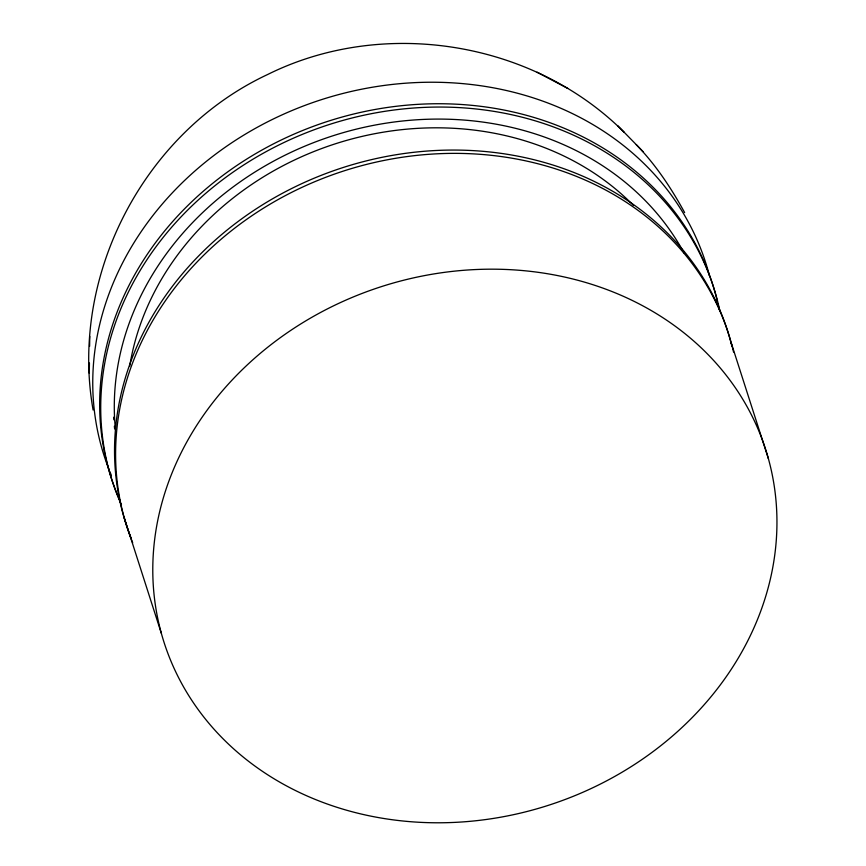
<?xml version="1.0" encoding="UTF-8"?>
<svg xmlns="http://www.w3.org/2000/svg" width="866" height="866" viewBox="0 0 866 866"><rect width="100%" height="100%" fill="white"/><g stroke="black" fill="none" stroke-linecap="round" stroke-linejoin="round"><path stroke-width="1.3" d="M93.106 410.019C69.291 275.583 144.016 132.325 267.562 74.541C383.313 17.006 532.991 41.005 624.375 132.444M89.609 346.324L89.772 336.419M89.274 373.181L89.436 362.984M567.804 88.462L537.104 72.192M636.304 144.698C655.714 164.713 671.291 188.182 684.627 212.581M617.783 125.722L643.167 151.712M731.24 342.958L768.423 458.764A315.895 272.465 -17.8 0 1 375.855 817.103A315.895 272.465 -17.8 0 1 250.317 362.085A315.895 272.465 -17.8 0 1 768.423 458.764M124.13 517.403L161.303 633.208M132.693 542.733A315.895 272.465 -17.8 0 1 345.556 170.386A315.895 272.465 -17.8 0 1 733.556 352.029M131.134 538.187A315.895 272.465 -17.8 0 1 343.759 167.311A315.895 272.465 -17.8 0 1 731.867 346.119M109.354 470.357A315.895 272.465 -17.8 0 1 320.507 99.958A315.895 272.465 -17.8 0 1 709.438 275.691M111.378 475.304A315.895 272.465 -17.8 0 1 109.852 471.602M120.428 501.728A315.895 272.465 -17.8 0 1 323.732 122.68A315.895 272.465 -17.8 0 1 717.308 301.097M717.914 303.706A315.895 272.465 -17.8 0 1 719.051 308.945M129.694 366.242A288.421 248.769 -17.8 0 1 336.311 143.496A288.421 248.769 -17.8 0 1 633.544 205.523M115.427 429.514A302.158 260.612 -17.8 0 1 336.376 134.695A302.158 260.612 -17.8 0 1 684.064 253.002M121.489 505.03A315.895 272.465 -17.8 0 1 328.474 124.78A315.895 272.465 -17.8 0 1 719.841 310.937M114.626 428.767A302.158 260.612 -17.8 0 1 114.355 426.213M113.814 419.793A302.158 260.612 -17.8 0 1 113.641 417.217"/></g></svg>
